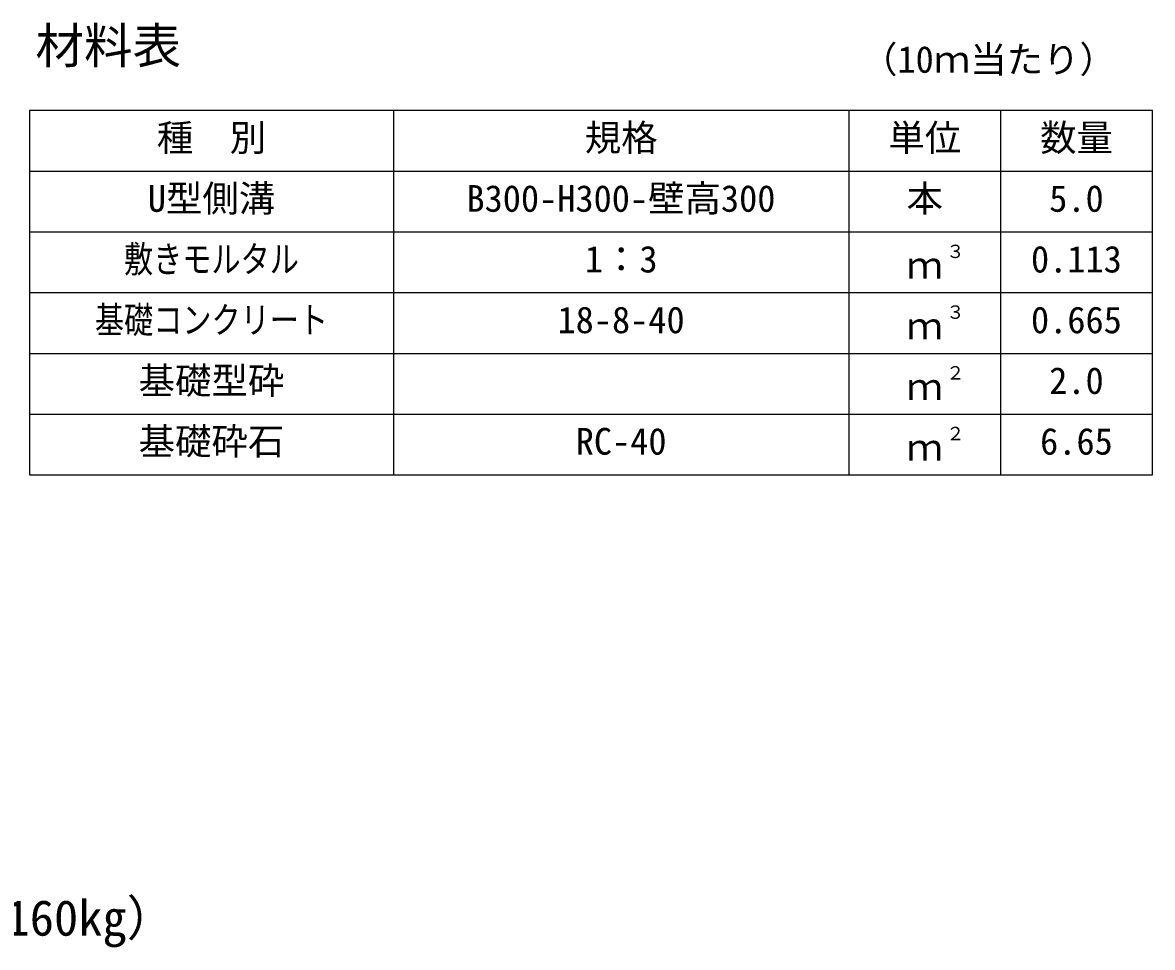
# Model space of a CAD drawing. Units: millimetres, scale not verified. Extents: x -16800 to 16800, y -5940 to 5940.
# Drawn here: x 2949 to 4810, y 1284 to 2807 of the extents above; entities that cross this region are included whole.
import ezdxf
from ezdxf.enums import TextEntityAlignment as Align

# ---------------------------------------------------------------- set-up
doc = ezdxf.new("R2010")
doc.units = ezdxf.units.MM
doc.header["$LTSCALE"] = 20
for name, color, linetype, lineweight in [('0-3_HYO', 3, 'Continuous', 25), ('0-4_HYO2', 4, 'Continuous', 25), ('0-6_TXT', 7, 'Continuous', 25)]:
    doc.layers.add(name, color=color, linetype=linetype, lineweight=lineweight)
doc.styles.add('ＭＳ ゴシック', font='')
doc.styles.get('ＭＳ ゴシック').set_extended_font_data('MS Gothic')

msp = doc.modelspace()

# ---------------------------------------------------------------- linework, layer by layer
at = {"layer": '0-3_HYO'}
for p, q in [((3560.1, 2662.05), (3560.1, 2062.05)), ((4310.1, 2662.05), (4310.1, 2062.05)), ((4560.1, 2662.05), (4560.1, 2062.05)), ((2960.1, 2562.05), (4810.1, 2562.05))]:
    msp.add_line(p, q, dxfattribs=at)
msp.add_lwpolyline([(2960.1, 2062.05), (4810.1, 2062.05), (4810.1, 2662.05), (2960.1, 2662.05)], close=True, dxfattribs=at)
at = {"layer": '0-4_HYO2'}
for p, q in [((2960.1, 2462.05), (4810.1, 2462.05)), ((2960.1, 2362.05), (4810.1, 2362.05)), ((2960.1, 2262.05), (4810.1, 2262.05)), ((2960.1, 2162.05), (4810.1, 2162.05))]:
    msp.add_line(p, q, dxfattribs=at)

# ---------------------------------------------------------------- texts
at = {"layer": '0-6_TXT', "style": 'ＭＳ ゴシック'}
for s, height, p in [('材料表', 58.65, (2970.1, 2722.05)), ('（10ｍ当たり）', 43.99, (4330.1, 2711.04)), ('種\u3000別', 43.99, (3170.1, 2582.05)), ('規格', 43.99, (3875.1, 2582.05)), ('単位', 43.99, (4375.1, 2582.05)), ('数量', 43.99, (4625.1, 2582.05)), ('U型側溝', 43.99, (3155.1, 2482.05)), ('B300-H300-壁高300', 43.99, (3680.1, 2482.05)), ('本', 43.99, (4405.1, 2482.05)), ('5.0', 43.99, (4640.1, 2482.05)), ('1：3', 43.99, (3875.1, 2382.05)), ('３', 21.99, (4470.65, 2412.41)), ('0.113', 43.99, (4610.1, 2382.05)), ('ｍ', 43.99, (4405.1, 2372.05)), ('18-8-40', 43.99, (3830.1, 2282.05)), ('３', 21.99, (4470.65, 2312.41)), ('0.665', 43.99, (4610.1, 2282.05)), ('ｍ', 43.99, (4405.1, 2272.05)), ('基礎型砕', 43.99, (3140.1, 2182.05)), ('２', 21.99, (4470.65, 2212.41)), ('2.0', 43.99, (4640.1, 2182.05)), ('ｍ', 43.99, (4405.1, 2172.05)), ('基礎砕石', 43.99, (3140.1, 2082.05)), ('２', 21.99, (4470.65, 2112.41)), ('RC-40', 43.99, (3860.1, 2082.05)), ('6.65', 43.99, (4625.1, 2082.05)), ('ｍ', 43.99, (4405.1, 2072.05)), ('（1160kg）', 58.65, (2800.97, 1285.37))]:
    msp.add_text(s, height=height, dxfattribs=at).set_placement(p, align=Align.BOTTOM_LEFT)
at = {"layer": '0-6_TXT', "style": 'ＭＳ ゴシック', "width": 0.8}
for s, p in [('敷きモルタル', (3116.1, 2382.05)), ('基礎コンクリート', (3068.1, 2282.05))]:
    msp.add_text(s, height=43.99, dxfattribs=at).set_placement(p, align=Align.BOTTOM_LEFT)

doc.saveas('drawing.dxf')
